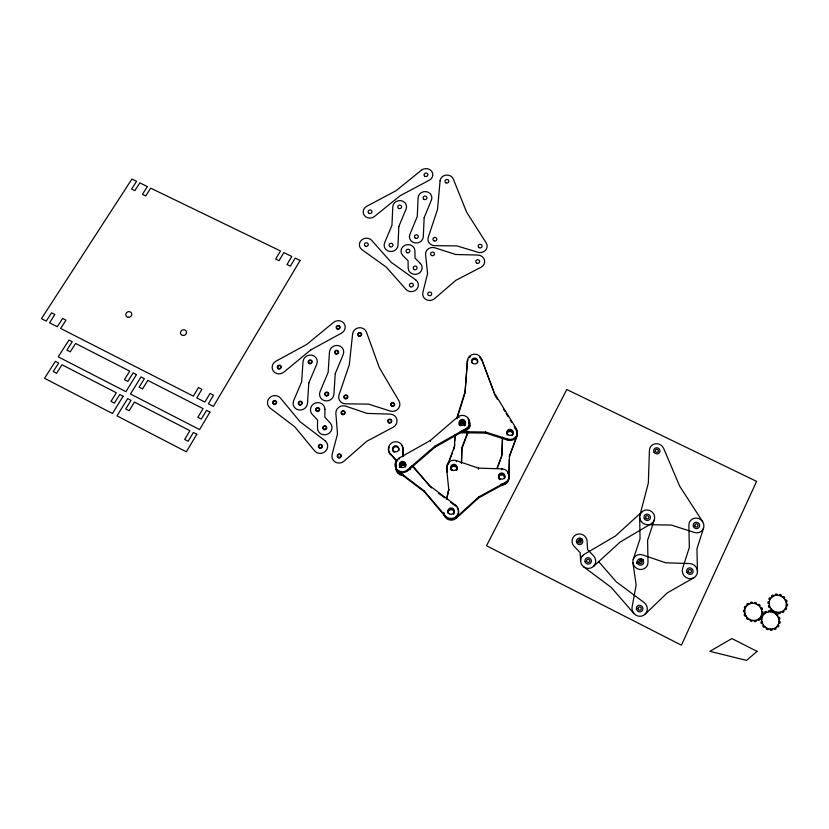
<?xml version="1.0" encoding="UTF-8"?>
<svg xmlns="http://www.w3.org/2000/svg" width="829" height="829" viewBox="0 0 829 829"><rect width="100%" height="100%" fill="white"/><g stroke="black" fill="none" stroke-linecap="round" stroke-linejoin="round"><path stroke-width="1.24" d="M478.437 469.121L478.457 468.147L456.354 460.623A7.388 7.202 -3.5 0 0 446.551 468.188L446.634 469.152M443.774 512.788A7.451 7.337 -5.8 0 0 456.261 518.229L478.727 497.825L478.747 496.934L505.389 482.416A7.42 7.233 9.4 0 0 501.897 468.851L478.457 468.147M494.944 394.822L481.39 358.615A7.212 6.85 0 0 0 467.442 360.48L464.996 393.112L467.442 360.48M509.327 459.463L508.933 478.178A7.378 7.192 9.5 0 1 500.996 485.152M509.037 477.245L509.483 455.795L516.85 435.867M502.457 438.22L501.607 456.675M502.54 437.173L502.156 454.416L497.027 468.219M461.463 463.307L461.867 447.629L467.898 431.795M461.535 462.976L461.908 448.644L467.919 432.862M454.893 434.603L454.572 446.282L447.525 464.675M454.696 444.707L453.691 449.743M454.81 440.831L454.945 435.66M485.566 433.09L485.597 432.023L462.292 431.712L462.323 432.779L485.566 433.09L507.721 440.147A7.326 7.067 7.6 0 0 515.089 428.438M481.39 358.615L495.41 396.024L497.431 399.298M501.814 469.815L501.897 468.851M507.721 440.147L507.814 439.101A7.347 7.088 7.6 0 0 516.363 428.78L495.483 394.853M505.389 482.416L505.296 483.348L478.727 497.825M516.229 429.857L516.363 428.78M446.468 499.245L448.779 489.369L446.841 498.892M750.318 619.771C749.053 621.118 752.483 622.351 752.152 620.361M754.463 603.429C754.131 601.45 757.571 602.683 756.297 604.009M639.915 515.192L648.33 483.141L649.428 450.292A7.471 7.067 26.3 0 1 663.635 448.375L679.728 486.24L702.681 521.71M776.296 612.144C776.586 614.061 773.26 612.963 774.483 611.491M781.001 596.072C782.193 594.6 778.949 593.523 779.187 595.429M456.924 417.723L464.965 391.941M456.976 418.832L464.613 394.335M703.593 528L696.94 548.881L697.469 571.357M654.34 519.866L647.604 540.249L648.009 562.186A7.72 7.399 40.4 0 1 639.77 569.482A7.72 7.399 40.4 0 1 632.983 560.269A7.72 7.399 40.4 0 1 642.641 554.902L665.635 562.798L689.697 563.565A7.793 7.388 41.8 0 1 697.448 572.197A7.793 7.388 41.8 0 1 688.381 578.476A7.793 7.388 41.8 0 1 682.588 568.497L689.345 547.43L688.858 525.203A7.679 7.254 36.3 0 1 696.951 518.094A7.679 7.254 36.3 0 1 703.811 527.099A7.679 7.254 36.3 0 1 694.401 532.477L671.303 525.058L647.397 524.695A7.606 7.264 33.8 0 1 640.061 514.736A7.606 7.264 33.8 0 1 651.781 511.68A7.606 7.264 33.8 0 1 651.252 523.69L620.144 542.031L593.367 566.508M633.221 559.388L640.05 538.829L639.687 517.13M509.379 456.8L516.716 436.914A7.306 7.046 7.7 0 0 516.902 432.769M497.431 467.939L497.897 466.675M498.364 465.432L500.219 460.416M500.685 459.173L501.141 457.919M766.504 627.905C765.074 629.014 768.359 630.745 768.286 628.693M772.473 612.206C772.369 610.206 775.664 611.802 774.255 612.983M448.551 463.193L449.017 461.971M449.95 459.515L450.427 458.292M450.893 457.069L451.359 455.846M451.826 454.624L452.292 453.401M636.952 562.964L637.066 563.689L637.522 563.243M582.145 556.166L582.87 555.368L582.486 555.751M747.105 617.45C745.354 618.071 747.945 620.62 748.556 618.755M758.058 605.015C758.659 603.149 761.26 605.73 759.509 606.32M771.343 609.056C769.571 609.616 772.068 612.248 772.752 610.413M782.731 597.139C783.395 595.315 785.923 597.978 784.141 598.497M645.076 614.258L667.241 592.901L693.894 577.751M641.967 511.814L615.481 535.969L584.165 554.404A7.658 7.43 39.4 0 0 582.051 565.16A7.658 7.43 39.4 0 0 593.067 566.767A7.658 7.43 39.4 0 0 593.533 555.772L587.554 549.606L587.108 541.202A7.596 7.378 34.7 0 0 576.559 534.487A7.596 7.378 34.7 0 0 574.217 546.466L580.165 552.622L580.601 561.067M478.747 496.934L456.209 517.389L456.261 518.229M763.53 625.232C761.727 625.594 763.986 628.486 764.856 626.703M775.903 614.185C776.763 612.393 779.042 615.315 777.229 615.646M407.402 469.867L434.728 446.271L466.043 428.583A7.357 7.098 -1.5 0 0 468.292 418.282A7.357 7.098 -1.5 0 0 457.432 417.174L430.406 440.448L398.884 458.23A7.44 7.223 -15.3 0 0 396.459 468.737A7.44 7.223 -15.3 0 0 407.402 469.867L407.599 470.831A7.42 7.202 -15.4 0 1 397.257 470.385A7.42 7.202 -15.4 0 1 397.661 460.292M407.599 470.831L434.852 447.308L466.064 429.671L466.043 428.583M640.91 559.534L641.625 558.995M641.47 559.813L642.185 559.274M643.304 559.834L640.423 562L640.351 559.254L641.066 558.715M642.029 560.093L642.744 559.554M580.269 538.135L579.554 538.663L579.595 541.378L582.486 539.244M580.103 538.943L580.828 538.415M580.652 539.223L581.378 538.684M581.212 539.503L581.927 538.964M745.116 614.02C743.23 613.802 744.515 617.149 745.903 615.802M760.711 607.958C762.089 606.6 763.395 609.999 761.499 609.729M769.467 605.574A8.932 8.29 44.6 0 0 783.975 610.185A8.932 8.29 44.6 0 0 779.799 595.595A8.932 8.29 44.6 0 0 769.467 605.574C767.602 605.253 768.721 608.641 770.193 607.367M785.291 600.175C786.752 598.88 787.882 602.351 786.016 601.968M761.924 621.615A8.974 8.342 46.2 0 0 776.162 627.315A8.974 8.342 46.2 0 0 773.084 612.424A8.974 8.342 46.2 0 0 761.924 621.615C760.069 621.17 760.97 624.651 762.514 623.46M778.244 617.408C779.778 616.206 780.731 619.74 778.845 619.253M744.763 610.175C743.126 609.149 742.825 612.61 744.722 612.061M761.903 611.688C763.81 611.118 763.478 614.672 761.872 613.574M769.25 601.74C767.654 600.652 767.239 604.134 769.146 603.616M786.358 603.926C788.265 603.429 787.871 606.932 786.255 605.802M761.986 617.771C760.473 616.538 759.789 620.009 761.737 619.636M779.042 621.232C781.001 620.88 780.317 624.351 778.794 623.097M485.597 432.023L507.814 439.101M640.351 559.254L642.589 560.373M579.554 538.663L581.761 539.783M746.1 606.673C745.064 605.046 743.24 608.009 745.24 608.299M761.395 615.46C763.416 615.792 761.602 618.724 760.545 617.087M770.701 598.32C769.685 596.673 767.799 599.533 769.789 599.895M785.716 607.647C787.726 608.02 785.799 610.942 784.814 609.232M763.716 614.455C762.825 612.735 760.711 615.491 762.68 615.968M778.11 624.911C780.099 625.439 777.954 628.185 777.074 626.423M583.73 566.87L611.191 587.357L633.967 613.522M412.655 465.753L429.381 485.504L455.649 505.265A7.492 7.378 -5.7 0 1 456.489 516.239A7.492 7.378 -5.7 0 1 445.318 515.866L424.158 490.809L397.754 470.862M412.003 465.753L431.526 487.939M438.582 493.245L444.624 497.794M450.665 502.343L454.696 505.379M445.318 515.866L445.411 516.705L424.303 491.721L398.386 472.157L398.158 471.193M403.257 456.489L402.977 448.624A7.337 7.098 -15.1 0 0 392.998 442.23A7.337 7.098 -15.1 0 0 390.21 453.66L395.744 459.525L396.044 468.54A7.347 7.14 -15.6 0 0 404.013 475.504M390.21 453.66L395.972 460.509M598.683 561.647L616.299 581.834L644.04 602.486A7.844 7.513 47.7 0 1 646.568 612.185A7.844 7.513 47.7 0 1 637.553 615.906A7.844 7.513 47.7 0 1 632.03 607.429L636.175 584.942L632.921 562.787M748.856 604.206C748.546 602.32 745.634 604.154 747.354 605.253M759.291 618.527C761.012 619.636 758.131 621.491 757.779 619.574A8.922 8.331 45.7 0 1 744.691 611.481A8.922 8.331 45.7 0 1 757.468 604.621A8.922 8.331 45.7 0 1 757.779 619.574M773.55 595.978C773.343 594.134 770.328 595.709 772.017 596.953M783.498 610.61C785.187 611.802 782.203 613.501 781.965 611.595M503.472 409.122L504.82 411.308M506.156 413.484L508.177 416.759M510.187 420.034L511.534 422.22M514.218 426.583L515.565 428.769M766.763 612.33C766.597 610.424 763.571 611.885 765.136 613.191M775.654 627.698C777.27 629.024 774.099 630.475 774.027 628.569M398.884 458.23L399.101 459.235M752.494 603.253C752.981 601.46 749.53 601.802 750.649 603.512M755.986 620.279C757.095 622.009 753.654 622.351 754.131 620.538M777.229 595.181C777.726 593.367 774.286 593.657 775.364 595.357M780.141 612.216C781.177 613.947 777.757 614.227 778.276 612.403M424.158 490.809L424.303 491.721M429.381 485.504L429.515 486.426M430.406 440.448L430.531 441.505M434.728 446.271L434.852 447.308M446.551 468.188L448.852 490.281M770.514 611.802C771.177 610.051 767.675 610.051 768.628 611.843M772.151 629.056C773.105 630.869 769.571 630.859 770.255 629.097M455.649 505.265L455.701 506.136M456.354 460.623L456.406 461.618M402.977 448.624L403.06 456.634M410.282 467.152A7.388 7.181 -15.5 0 1 409.526 469.618M401.578 473.525A7.388 7.181 -15.5 0 1 395.827 464.696M399.879 467.214A3.171 3.078 -15.5 0 1 405.796 465.028M410.282 469.152A7.368 7.16 -15.5 0 1 410.117 469.701M403.36 474.602A7.368 7.16 -15.5 0 1 395.868 466.696M400.024 467.1A3.161 3.067 -15.5 0 1 405.775 465.629M467.97 418.977A7.337 7.078 -1.4 0 1 462.136 430.634M458.592 417.495A7.337 7.078 -1.4 0 1 459.059 417.246M460.209 425.764A3.15 3.036 -1.4 0 1 460.116 421.433A3.15 3.036 -1.4 0 1 464.613 421.422A3.15 3.036 -1.4 0 1 464.52 425.764M468.924 421.464A7.316 7.057 -1.4 0 1 461.131 431.629M459.276 424.956A3.14 3.026 -1.4 0 1 461.95 421.65A3.14 3.026 -1.4 0 1 465.483 424.085M405.391 467.11A3.181 3.088 -15.4 0 0 405.764 466.344A3.15 3.067 -15.6 0 0 400.48 467.214M400.127 467.245A3.181 3.088 -15.4 0 1 401.36 462.686A3.181 3.088 -15.4 0 1 405.775 464.499M457.183 507.628A7.471 7.357 -5.8 0 1 453.701 518.902A7.471 7.357 -5.8 0 1 443.702 512.477M448.365 513.534A3.202 3.161 -5.8 0 1 450.655 508.861A3.202 3.161 -5.8 0 1 454.292 512.591M453.857 513.669A3.202 3.161 -5.8 0 1 453.256 514.353M401.682 445.422A7.316 7.078 -15.1 0 1 403.184 449.639M390.459 454.665A7.316 7.078 -15.1 0 1 389.205 447.09M393.93 452.23A3.14 3.036 -15.1 0 1 393.215 448.261A3.14 3.036 -15.1 0 1 397.195 447.028A3.14 3.036 -15.1 0 1 398.873 450.686M468.789 422.262A7.295 7.036 -1.4 0 1 469.287 428.158M462.323 432.779A7.295 7.036 -1.4 0 1 459.691 432.272M467.463 361.734A7.192 6.829 0 0 1 467.919 359.786M469.297 357.662A7.192 6.829 0 0 1 470.478 356.667M479.659 357.372A7.192 6.829 0 0 1 481.369 359.879M459.442 424.862A3.129 3.015 -1.4 0 1 465.411 424.811M506.82 433.121A3.14 3.036 7.6 0 1 511.358 430.717A3.14 3.036 7.6 0 1 512.042 435.702M507.234 434.924A3.14 3.036 7.6 0 1 506.965 434.344M471.556 362.542A3.088 2.933 0 0 1 474.758 359.309A3.088 2.933 0 0 1 477.649 362.801M447.183 471.245A7.368 7.181 -3.5 0 1 448.79 463.297M507.711 472.955A7.399 7.212 9.4 0 1 501.068 484.229M451.577 470.416A3.161 3.078 -3.5 0 1 451.805 466.136A3.161 3.078 -3.5 0 1 456.199 466.209A3.161 3.078 -3.5 0 1 456.261 470.499M448.033 512.83A3.192 3.15 -5.8 0 1 451.225 509.68A3.192 3.15 -5.8 0 1 454.416 512.819M498.478 477.027A3.171 3.098 9.4 0 1 502.498 474.053A3.171 3.098 9.4 0 1 504.343 478.685M499.97 479.639A3.171 3.098 9.4 0 1 498.633 477.97M447.266 472.198A7.347 7.16 -3.5 0 1 447.142 466.872M468.799 423.35A7.274 7.026 -1.4 0 1 469.742 426.624M450.883 469.67A3.15 3.078 -3.5 0 1 454.023 466.281A3.15 3.078 -3.5 0 1 457.152 469.649M459.691 425.432A3.119 3.015 -1.4 0 1 464.82 424.831M506.933 433.349A3.129 3.026 7.7 0 1 512.902 433.857M498.53 477.079A3.161 3.088 9.5 0 1 504.726 477.96M324.916 409.371L324.854 417.225L330.222 422.977A7.326 6.984 -22.6 0 1 327.279 434.303A7.326 6.984 -22.6 0 1 317.486 427.951L317.569 420.065L312.212 414.313A7.285 6.922 -21.7 0 1 315.175 403.112A7.285 6.922 -21.7 0 1 324.916 409.371M398.832 226.483L398.013 245.229A6.974 6.425 -7.6 0 1 389.64 251.436A6.974 6.425 -7.6 0 1 384.573 242.907L391.951 225.301L392.791 206.742A6.901 6.3 -6.4 0 1 401.081 200.68A6.901 6.3 -6.4 0 1 406.117 209.022L398.832 226.483M424.137 217.737L423.308 236.773A6.953 6.404 -5.4 0 1 414.956 242.907A6.953 6.404 -5.4 0 1 409.868 234.41L417.267 216.535L418.127 197.696A6.891 6.28 -4.5 0 1 426.386 191.696A6.891 6.28 -4.5 0 1 431.443 200.007L424.137 217.737M308.792 383.029L307.507 403.267A7.285 6.881 -22.7 0 1 298.668 409.94A7.285 6.881 -22.7 0 1 293.621 400.708L301.694 381.734L302.999 361.703A7.202 6.756 -18.9 0 1 311.735 355.175A7.202 6.756 -18.9 0 1 316.761 364.2L308.792 383.029M335.237 373.651L333.932 394.2A7.254 6.87 -19.6 0 1 325.123 400.801A7.254 6.87 -19.6 0 1 320.056 391.609L328.149 372.335L329.476 352.004A7.171 6.746 -15.9 0 1 338.18 345.548A7.171 6.746 -15.9 0 1 343.227 354.532L335.237 373.651M440.075 180.846L437.515 209.488L428.22 237.436A6.964 6.414 -4 0 0 434.717 245.674L456.883 245.892L477.97 252.254A6.984 6.445 -0.2 0 0 485.587 250.171A6.984 6.445 -0.2 0 0 486.167 242.856L466.53 212.058L453.359 179.116A6.86 6.228 -2.8 0 0 446.002 175.126A6.86 6.228 -2.8 0 0 440.075 180.846M352.615 333.89L349.31 364.781L339.009 394.925A7.254 6.891 -17.8 0 0 345.548 403.837L368.542 404.127L390.262 411.06A7.254 6.943 -12.4 0 0 398.977 400.935L379.319 367.63L366.428 332.056A7.14 6.705 -12.8 0 0 352.615 333.89M427.577 273.622L422.852 292.461A7.057 6.591 -4.9 0 0 434.469 298.72L455.867 280.316L481.11 267.207A7.005 6.497 -0.4 0 0 477.887 255.052L455.732 254.493L434.883 247.809A6.984 6.466 -4.3 0 0 425.578 254.627L427.577 273.622M337.496 434.002L332.149 454.354A7.368 7.078 -24.1 0 0 344.056 461.152L366.677 441.318L393.174 427.225A7.285 6.995 -13.9 0 0 390.107 414.085L367.143 413.422L345.683 406.148A7.285 6.943 -19.3 0 0 335.869 413.484L337.496 434.002M756.608 481.39L681.407 645.19L486.519 545.751L566.767 389.516L756.608 481.39M637.118 562.135L636.765 562.87L637.708 563.337L638.05 562.611L637.118 562.135M196.815 434.241L186.359 451.836L117.024 415.878L127.666 398.604L131.034 400.334L125.728 408.966L129.158 410.738L134.453 402.106L189.903 430.676L184.67 439.443L188.162 441.246L193.385 432.469L196.815 434.241M209.944 412.148L199.592 429.567L130.485 394.013L141.013 376.915L144.37 378.625L139.117 387.164L142.547 388.925L147.79 380.376L203.053 408.624L197.872 417.308L201.354 419.091L206.525 410.407L209.944 412.148M300.098 260.461L213.374 406.376L208.359 403.816L213.499 395.205L210.027 393.433L204.887 402.055L196.784 397.91L201.934 389.319L198.483 387.557L193.323 396.148L60.652 328.45L65.978 320.16L62.652 318.471L57.325 326.75L49.553 322.792L54.88 314.523L51.574 312.834L46.227 321.092L41.45 318.657L131.894 179.064L136.578 181.333L131.562 189.074L134.816 190.66L139.821 182.898L147.438 186.587L142.443 194.359L145.707 195.945L150.691 188.162L280.492 250.98L275.663 259.021L279.052 260.669L283.881 252.617L291.808 256.451L286.989 264.524L290.388 266.171L295.197 258.088L300.098 260.461M123.106 396.252L112.454 413.505L44.548 378.293L55.367 361.34L58.662 363.04L53.274 371.506L56.631 373.247L62.02 364.77L116.329 392.759L111.003 401.36L114.423 403.122L119.739 394.521L123.106 396.252M136.464 374.584L125.925 391.671L58.237 356.843L68.942 340.056L72.227 341.745L66.89 350.128L70.247 351.838L75.584 343.455L129.718 371.133L124.443 379.641L127.853 381.392L133.117 372.874L136.464 374.584M757.095 651.345L746.566 660.392L709.862 651.335L731.862 638.579L757.095 651.345M310.844 349.848L283.839 372.138A7.223 6.756 -21.7 0 1 273.332 371.091A7.223 6.756 -21.7 0 1 275.964 361.175L306.844 344.367L333.569 322.367A7.129 6.663 -14.5 0 1 343.994 323.393A7.129 6.663 -14.5 0 1 341.538 333.123L310.844 349.848M421.443 170.204L396.127 190.67L366.687 206.317A6.912 6.311 -8.6 0 0 364.366 215.509A6.912 6.311 -8.6 0 0 374.521 216.452L400.106 195.748L429.36 180.162A6.85 6.207 -4.2 0 0 431.536 171.137A6.85 6.207 -4.2 0 0 421.443 170.204M415.702 279.85L391.205 262.337L371.755 240.431A6.974 6.414 -9.5 0 0 361.413 240.161A6.974 6.414 -9.5 0 0 361.972 249.705L386.241 267.083L405.909 289.311A7.046 6.559 -6.5 0 0 416.396 289.601A7.046 6.559 -6.5 0 0 415.702 279.85M325.03 440.707L300.036 421.723L280.399 398.003A7.295 6.86 -24.7 0 0 269.674 397.692A7.295 6.86 -24.7 0 0 270.026 407.992L294.782 426.831L314.647 450.903A7.357 7.036 -25 0 0 325.517 451.245A7.357 7.036 -25 0 0 325.03 440.707M420.334 263.435L415.039 258.12L414.935 250.845A6.984 6.445 -6.3 0 0 405.412 245.073A6.984 6.445 -6.3 0 0 402.79 255.456L408.075 260.762L408.158 268.068A7.015 6.508 -5.9 0 0 417.733 273.912A7.015 6.508 -5.9 0 0 420.334 263.435M401.495 467.421A3.192 3.098 -15.3 0 0 405.65 463.825A3.192 3.098 -15.3 0 0 400.438 462.157A3.192 3.098 -15.3 0 0 401.495 467.421M460.758 425.09A3.161 3.047 -1.5 0 0 465.494 422.438A3.161 3.047 -1.5 0 0 460.748 419.816A3.161 3.047 -1.5 0 0 460.758 425.09M449.473 513.866A3.212 3.171 -5.7 0 0 454.302 511.12A3.212 3.171 -5.7 0 0 449.484 508.384A3.212 3.171 -5.7 0 0 449.473 513.866M394.625 451.701A3.15 3.047 -15.1 0 0 398.739 448.168A3.15 3.047 -15.1 0 0 393.599 446.53A3.15 3.047 -15.1 0 0 394.625 451.701M428.759 295.507A1.979 1.845 -4.9 0 0 431.691 293.829A1.979 1.845 -4.9 0 0 428.707 292.305A1.979 1.845 -4.9 0 0 428.759 295.507M445.981 182.826A1.917 1.741 -2.8 0 0 448.831 181.23A1.917 1.741 -2.8 0 0 445.919 179.8A1.917 1.741 -2.8 0 0 445.981 182.826M433.919 240.824A1.948 1.793 -4 0 0 436.81 239.187A1.948 1.793 -4 0 0 433.868 237.716A1.948 1.793 -4 0 0 433.919 240.824M479.1 247.643A1.959 1.803 -0.2 0 0 482.105 246.192A1.959 1.803 -0.2 0 0 479.245 244.524A1.959 1.803 -0.2 0 0 479.1 247.643M476.634 263.062A1.959 1.813 -0.4 0 0 479.649 261.612A1.959 1.813 -0.4 0 0 476.789 259.923A1.959 1.813 -0.4 0 0 476.634 263.062M431.577 255.508A1.959 1.813 -4.3 0 0 434.489 253.861A1.959 1.813 -4.3 0 0 431.526 252.368A1.959 1.813 -4.3 0 0 431.577 255.508M414.334 269.549A1.959 1.824 -5.9 0 0 417.122 267.705A1.959 1.824 -5.9 0 0 414.044 266.41A1.959 1.824 -5.9 0 0 414.334 269.549M407.132 252.679A1.959 1.803 -6.3 0 0 409.909 250.845A1.959 1.803 -6.3 0 0 406.842 249.56A1.959 1.803 -6.3 0 0 407.132 252.679M415.536 238.244A1.948 1.793 -5.4 0 0 418.293 236.42A1.948 1.793 -5.4 0 0 415.246 235.146A1.948 1.793 -5.4 0 0 415.536 238.244M424.065 199.406A1.927 1.762 -4.5 0 0 426.935 197.799A1.927 1.762 -4.5 0 0 424.013 196.359A1.927 1.762 -4.5 0 0 424.065 199.406M425.028 176.339A1.917 1.741 -4.2 0 0 427.878 174.753A1.917 1.741 -4.2 0 0 424.976 173.334A1.917 1.741 -4.2 0 0 425.028 176.339M369.195 213.374A1.938 1.762 -8.6 0 0 371.952 211.582A1.938 1.762 -8.6 0 0 368.946 210.328A1.938 1.762 -8.6 0 0 369.195 213.374M398.853 208.483A1.927 1.762 -6.4 0 0 401.599 206.69A1.927 1.762 -6.4 0 0 398.583 205.437A1.927 1.762 -6.4 0 0 398.853 208.483M390.221 246.741A1.948 1.793 -7.6 0 0 392.998 244.918A1.948 1.793 -7.6 0 0 389.951 243.643A1.948 1.793 -7.6 0 0 390.221 246.741M365.61 246.265A1.948 1.793 -9.5 0 0 368.252 244.265A1.948 1.793 -9.5 0 0 365.123 243.187A1.948 1.793 -9.5 0 0 365.61 246.265M410.531 286.751A1.969 1.834 -6.5 0 0 413.329 284.886A1.969 1.834 -6.5 0 0 410.241 283.58A1.969 1.834 -6.5 0 0 410.531 286.751M358.957 336.139A2 1.876 -12.8 0 0 361.662 334.056A2 1.876 -12.8 0 0 358.46 332.926A2 1.876 -12.8 0 0 358.957 336.139M345.382 398.79A2.031 1.927 -17.8 0 0 347.797 396.303A2.031 1.927 -17.8 0 0 344.398 395.599A2.031 1.927 -17.8 0 0 345.382 398.79M391.92 406.272A2.031 1.948 -12.4 0 0 394.656 404.117A2.031 1.948 -12.4 0 0 391.392 402.946A2.031 1.948 -12.4 0 0 391.92 406.272M389.153 422.966A2.041 1.959 -13.9 0 0 391.744 420.614A2.041 1.959 -13.9 0 0 388.376 419.671A2.041 1.959 -13.9 0 0 389.153 422.966M342.605 414.645A2.041 1.948 -19.3 0 0 345.04 412.127A2.041 1.948 -19.3 0 0 341.631 411.422A2.041 1.948 -19.3 0 0 342.605 414.645M338.895 457.888A2.062 1.979 -24.1 0 0 341.165 455.173A2.062 1.979 -24.1 0 0 337.672 454.686A2.062 1.979 -24.1 0 0 338.895 457.888M324.398 429.723A2.052 1.948 -22.6 0 0 326.667 427.039A2.052 1.948 -22.6 0 0 323.196 426.562A2.052 1.948 -22.6 0 0 324.398 429.723M317.331 411.485A2.041 1.938 -21.7 0 0 319.59 408.821A2.041 1.938 -21.7 0 0 316.129 408.345A2.041 1.938 -21.7 0 0 317.331 411.485M326.243 395.889A2.031 1.927 -19.6 0 0 328.667 393.402A2.031 1.927 -19.6 0 0 325.279 392.697A2.031 1.927 -19.6 0 0 326.243 395.889M335.983 354.014A2.01 1.886 -15.9 0 0 338.564 351.745A2.01 1.886 -15.9 0 0 335.268 350.833A2.01 1.886 -15.9 0 0 335.983 354.014M337.517 329.134A1.99 1.865 -14.5 0 0 340.077 326.885A1.99 1.865 -14.5 0 0 336.802 325.984A1.99 1.865 -14.5 0 0 337.517 329.134M278.927 368.946A2.021 1.886 -21.7 0 0 281.186 366.335A2.021 1.886 -21.7 0 0 277.777 365.879A2.021 1.886 -21.7 0 0 278.927 368.946M309.652 363.713A2.01 1.896 -18.9 0 0 312.067 361.268A2.01 1.896 -18.9 0 0 308.709 360.574A2.01 1.896 -18.9 0 0 309.652 363.713M299.932 405.029A2.041 1.927 -22.7 0 0 302.202 402.376A2.041 1.927 -22.7 0 0 298.761 401.91A2.041 1.927 -22.7 0 0 299.932 405.029M274.295 404.386A2.041 1.917 -24.7 0 0 276.575 401.744A2.041 1.917 -24.7 0 0 273.135 401.267A2.041 1.917 -24.7 0 0 274.295 404.386M320.056 448.302A2.062 1.969 -25 0 0 322.336 445.598A2.062 1.969 -25 0 0 318.844 445.121A2.062 1.969 -25 0 0 320.056 448.302M317.414 411.029A1.565 1.482 -21.7 0 0 319.144 408.987A1.565 1.482 -21.7 0 0 316.491 408.624A1.565 1.482 -21.7 0 0 317.414 411.029M324.481 429.277A1.575 1.503 -22.6 0 0 326.222 427.215A1.575 1.503 -22.6 0 0 323.559 426.852A1.575 1.503 -22.6 0 0 324.481 429.277M336.128 353.589A1.534 1.451 -15.9 0 0 338.108 351.848A1.534 1.451 -15.9 0 0 335.579 351.144A1.534 1.451 -15.9 0 0 336.128 353.589M326.357 395.443A1.554 1.471 -19.6 0 0 328.222 393.537A1.554 1.471 -19.6 0 0 325.621 392.998A1.554 1.471 -19.6 0 0 326.357 395.443M309.766 363.278A1.544 1.451 -18.9 0 0 311.621 361.403A1.544 1.451 -18.9 0 0 309.041 360.874A1.544 1.451 -18.9 0 0 309.766 363.278M300.025 404.583A1.565 1.482 -22.7 0 0 301.756 402.552A1.565 1.482 -22.7 0 0 299.114 402.189A1.565 1.482 -22.7 0 0 300.025 404.583M320.139 447.847A1.575 1.513 -25 0 0 321.88 445.774A1.575 1.513 -25 0 0 319.206 445.401A1.575 1.513 -25 0 0 320.139 447.847M274.492 403.951A1.565 1.471 -24.7 0 0 276.088 401.816A1.565 1.471 -24.7 0 0 273.425 401.63A1.565 1.471 -24.7 0 0 274.492 403.951M279.01 368.501A1.544 1.451 -21.7 0 0 280.741 366.501A1.544 1.451 -21.7 0 0 278.129 366.149A1.544 1.451 -21.7 0 0 279.01 368.501M337.662 328.719A1.534 1.43 -14.5 0 0 339.621 326.989A1.534 1.43 -14.5 0 0 337.113 326.305A1.534 1.43 -14.5 0 0 337.662 328.719M359.133 335.735A1.534 1.44 -12.8 0 0 361.206 334.128A1.534 1.44 -12.8 0 0 358.75 333.268A1.534 1.44 -12.8 0 0 359.133 335.735M392.086 405.837A1.554 1.492 -12.4 0 0 394.189 404.189A1.554 1.492 -12.4 0 0 391.682 403.288A1.554 1.492 -12.4 0 0 392.086 405.837M345.486 398.345A1.554 1.482 -17.8 0 0 347.351 396.438A1.554 1.482 -17.8 0 0 344.74 395.899A1.554 1.482 -17.8 0 0 345.486 398.345M389.288 422.531A1.565 1.503 -13.9 0 0 391.278 420.728A1.565 1.503 -13.9 0 0 388.697 419.992A1.565 1.503 -13.9 0 0 389.288 422.531M342.719 414.199A1.565 1.492 -19.3 0 0 344.584 412.272A1.565 1.492 -19.3 0 0 341.973 411.723A1.565 1.492 -19.3 0 0 342.719 414.199M338.978 457.421A1.585 1.523 -24.1 0 0 340.719 455.339A1.585 1.523 -24.1 0 0 338.035 454.966A1.585 1.523 -24.1 0 0 338.978 457.421M655.459 451.567A1.606 1.513 26.3 0 0 658.205 451.618A1.606 1.513 26.3 0 0 656.786 449.297A1.606 1.513 26.3 0 0 655.459 451.567M694.909 525.99A1.648 1.554 36.3 0 0 697.686 526.446A1.648 1.554 36.3 0 0 696.567 523.866A1.648 1.554 36.3 0 0 694.909 525.99M645.76 517.97A1.637 1.554 33.8 0 0 648.537 518.229A1.637 1.554 33.8 0 0 647.273 515.731A1.637 1.554 33.8 0 0 645.76 517.97M688.319 571.575A1.668 1.585 41.8 0 0 691.096 572.238A1.668 1.585 41.8 0 0 690.153 569.544A1.668 1.585 41.8 0 0 688.319 571.575M638.89 562.456A1.658 1.585 40.4 0 0 641.646 563.109A1.658 1.585 40.4 0 0 640.744 560.425A1.658 1.585 40.4 0 0 638.89 562.456M578.093 541.938A1.627 1.585 34.7 0 0 580.87 542.394A1.627 1.585 34.7 0 0 579.813 539.803A1.627 1.585 34.7 0 0 578.093 541.938M586.611 561.347A1.648 1.596 39.4 0 0 589.357 562A1.648 1.596 39.4 0 0 588.486 559.326A1.648 1.596 39.4 0 0 586.611 561.347M638.029 608.818A1.679 1.617 47.7 0 0 640.713 609.885A1.679 1.617 47.7 0 0 640.195 607.046A1.679 1.617 47.7 0 0 638.029 608.818M508.001 434.645A3.15 3.036 7.6 0 0 513.151 432.945A3.15 3.036 7.6 0 0 509.006 429.474A3.15 3.036 7.6 0 0 508.001 434.645M472.831 363.371A3.088 2.933 0 0 0 477.701 361.257A3.088 2.933 0 0 0 473.338 358.304A3.088 2.933 0 0 0 472.831 363.371M452.313 470.095A3.171 3.088 -3.5 0 0 457.069 467.411A3.171 3.088 -3.5 0 0 452.313 464.748A3.171 3.088 -3.5 0 0 452.313 470.095M499.649 478.416A3.181 3.109 9.4 0 0 504.851 476.685A3.181 3.109 9.4 0 0 500.675 473.141A3.181 3.109 9.4 0 0 499.649 478.416M128.319 317.31A3.078 2.788 -26.6 0 0 131.583 313.217A3.078 2.788 -26.6 0 0 126.402 312.885A3.078 2.788 -26.6 0 0 128.319 317.31M183.085 335.476A3.088 2.829 -25.3 0 0 186.307 331.341A3.088 2.829 -25.3 0 0 181.095 331.009A3.088 2.829 -25.3 0 0 183.085 335.476M686.775 572.041A3.347 3.171 41.8 0 0 692.339 573.367A3.347 3.171 41.8 0 0 690.453 567.969A3.347 3.171 41.8 0 0 686.775 572.041M636.413 609.056A3.368 3.223 47.7 0 0 641.781 611.18A3.368 3.223 47.7 0 0 640.734 605.522A3.368 3.223 47.7 0 0 636.413 609.056M654.102 452.302A3.202 3.036 26.3 0 0 659.594 452.416A3.202 3.036 26.3 0 0 656.744 447.764A3.202 3.036 26.3 0 0 654.102 452.302M693.427 526.55A3.295 3.119 36.3 0 0 698.992 527.462A3.295 3.119 36.3 0 0 696.743 522.301A3.295 3.119 36.3 0 0 693.427 526.55M644.32 518.633A3.264 3.119 33.8 0 0 649.895 519.141A3.264 3.119 33.8 0 0 647.356 514.156A3.264 3.119 33.8 0 0 644.32 518.633M576.601 542.498A3.264 3.171 34.7 0 0 582.134 543.42A3.264 3.171 34.7 0 0 580.041 538.228A3.264 3.171 34.7 0 0 576.601 542.498M585.067 561.803A3.285 3.192 39.4 0 0 590.569 563.119A3.285 3.192 39.4 0 0 588.828 557.751A3.285 3.192 39.4 0 0 585.067 561.803M637.346 562.912A3.306 3.171 40.4 0 0 642.869 564.228A3.306 3.171 40.4 0 0 641.066 558.86A3.306 3.171 40.4 0 0 637.346 562.912"/></g></svg>
